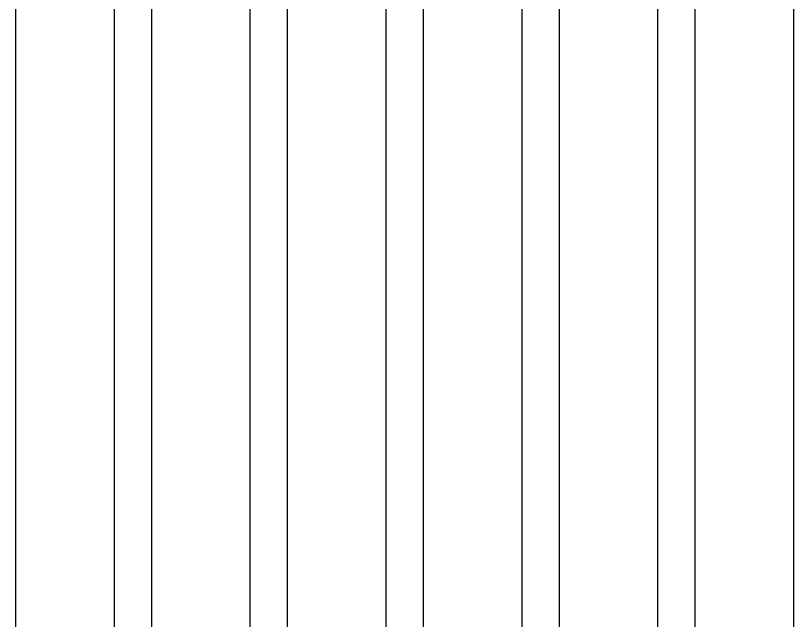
# Model space of a CAD drawing. Extents: x -84241 to 2571207, y -257021 to 1687411.
# Drawn here: x 37118.7 to 37576.7, y -12467.2 to -12111.3 of the extents above; entities that cross this region are included whole.
import ezdxf

# ---------------------------------------------------------------- set-up
doc = ezdxf.new("R2010")
doc.units = 0
doc.header["$LTSCALE"] = 1000
doc.layers.get('0').update_dxf_attribs({"linetype": 'CONTINUOUS'})
doc.layers.add('W-WSUP-EQPM', color=40, linetype='CONTINUOUS')

# ---------------------------------------------------------------- blocks, each defined once
blk = doc.blocks.new('*U359')
at = {"color": 8, "linetype": 'Continuous'}
for p, q in [((1468717.34, 3476962.13), (1468717.34, 3475194.49)), ((1468797.34, 3476962.13), (1468797.34, 3475194.49)), ((1468877.34, 3476962.13), (1468877.34, 3475194.49)), ((1468957.34, 3476962.13), (1468957.34, 3475194.49)), ((1469037.34, 3476962.13), (1469037.34, 3475194.49)), ((1469117.34, 3476962.13), (1469117.34, 3475194.49)), ((1468775.34, 3476955.33), (1468775.34, 3475194.49)), ((1468855.34, 3476955.33), (1468855.34, 3475194.49)), ((1468935.34, 3476955.33), (1468935.34, 3475194.49)), ((1469015.34, 3476955.33), (1469015.34, 3475194.49)), ((1469095.34, 3476955.33), (1469095.34, 3475194.49)), ((1469175.34, 3476955.33), (1469175.34, 3475194.49))]:
    blk.add_line(p, q, dxfattribs=at)
blk = doc.blocks.new('*U360')
blk.add_blockref('*U359', (-1469346.34, -3477072.33))

msp = doc.modelspace()

# ---------------------------------------------------------------- block references
at = {"layer": 'W-WSUP-EQPM'}
msp.add_blockref('*U360', (37747.7006, -11755.4364), dxfattribs=at)

doc.saveas('drawing.dxf')
